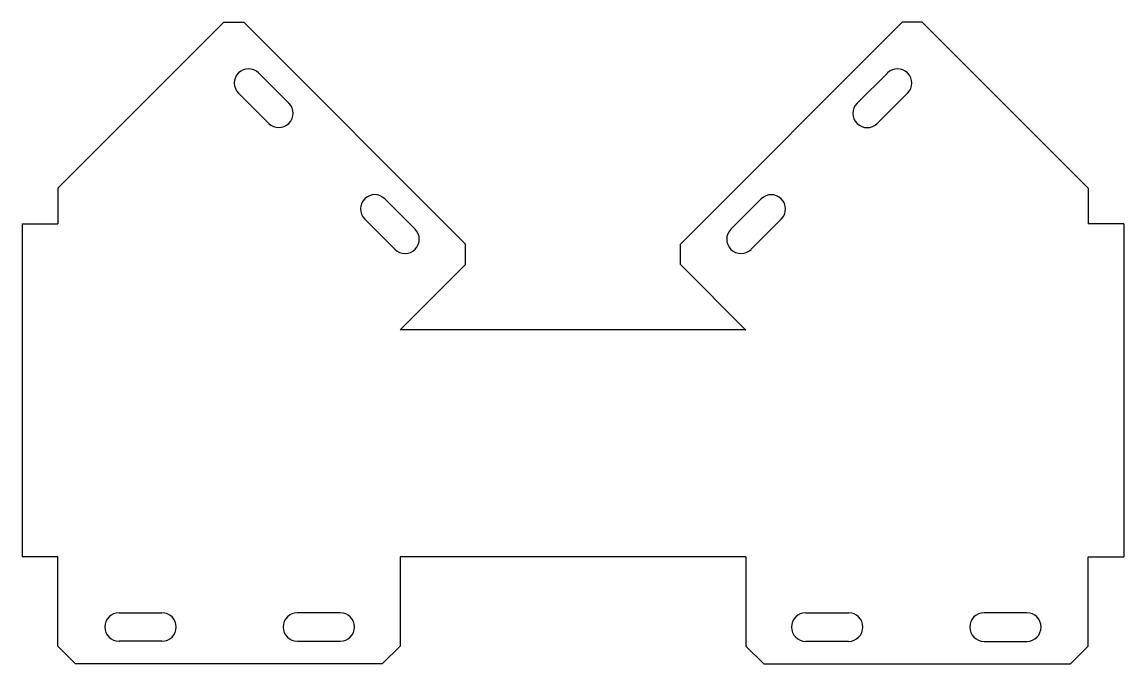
# Model space of a CAD drawing. Extents: x 138 to 447, y 48 to 228.
import ezdxf

# ---------------------------------------------------------------- set-up
doc = ezdxf.new("R2010")
doc.units = 0
doc.header["$MEASUREMENT"] = 0
doc.layers.get('0').update_dxf_attribs({"linetype": 'CONTINUOUS'})

msp = doc.modelspace()

# ---------------------------------------------------------------- linework, layer by layer
at = {"linetype": 'Continuous'}
for p, q in [((147.69, 181.34), (194.26, 227.91)), ((436.69, 181.32), (390.12, 227.89)), ((204.03, 213.64), (212.52, 205.16)), ((380.35, 213.62), (371.86, 205.14)), ((206.86, 199.5), (198.38, 207.99)), ((377.52, 199.48), (386, 207.97)), ((239.44, 178.34), (247.92, 169.85)), ((344.94, 178.32), (336.46, 169.83)), ((242.27, 164.19), (233.78, 172.68)), ((342.12, 164.18), (350.6, 172.66)), ((262.08, 159.96), (243.69, 141.58)), ((322.31, 159.94), (340.69, 141.56)), ((164.92, 62.28), (176.92, 62.28)), ((226.92, 62.28), (214.92, 62.28)), ((357.46, 62.26), (369.46, 62.26)), ((419.46, 62.26), (407.46, 62.26)), ((176.92, 54.28), (164.92, 54.28)), ((214.92, 54.28), (226.92, 54.28)), ((369.46, 54.26), (357.46, 54.26)), ((407.46, 54.26), (419.46, 54.26))]:
    msp.add_line(p, q, dxfattribs=at)
for p, q in [((194.26, 227.91), (199.91, 227.91)), ((199.91, 227.91), (262.08, 165.62)), ((384.47, 227.89), (322.3, 165.6)), ((390.12, 227.89), (384.47, 227.89)), ((147.69, 181.34), (147.69, 171.34)), ((436.69, 181.32), (436.69, 171.32)), ((137.69, 171.34), (137.69, 77.94)), ((137.69, 171.34), (147.69, 171.34)), ((446.69, 171.32), (436.69, 171.32)), ((446.69, 171.32), (446.69, 77.92)), ((262.08, 159.96), (262.08, 165.62)), ((322.31, 159.94), (322.3, 165.6)), ((340.67, 141.58), (243.69, 141.58)), ((147.69, 77.94), (137.69, 77.94)), ((147.69, 52.94), (147.69, 77.94)), ((340.69, 77.94), (243.69, 77.94)), ((243.69, 77.94), (243.69, 52.94)), ((340.69, 77.92), (340.69, 52.92)), ((436.69, 52.92), (436.69, 77.92)), ((436.69, 77.92), (446.69, 77.92)), ((152.69, 47.94), (147.69, 52.94)), ((243.69, 52.94), (238.69, 47.94)), ((340.69, 52.92), (345.69, 47.92)), ((431.69, 47.92), (436.69, 52.92)), ((238.69, 47.94), (152.69, 47.94)), ((345.69, 47.92), (431.69, 47.92))]:
    msp.add_line(p, q)
for centre, start, end in [((201.21, 210.81), 45, 225), ((383.18, 210.8), 315, 135), ((209.69, 202.33), 225, 45), ((374.69, 202.31), 135, 315), ((236.61, 175.51), 45, 225), ((347.77, 175.49), 315, 135), ((245.09, 167.02), 225, 45), ((339.29, 167), 135, 315), ((164.92, 58.28), 90, 270), ((176.92, 58.28), 270, 90), ((214.92, 58.28), 90, 270), ((226.92, 58.28), 270, 90), ((357.46, 58.26), 90, 270), ((369.46, 58.26), 270, 90), ((407.46, 58.26), 90, 270), ((419.46, 58.26), 270, 90)]:
    msp.add_arc(centre, 4, start, end, dxfattribs=at)

doc.saveas('drawing.dxf')
